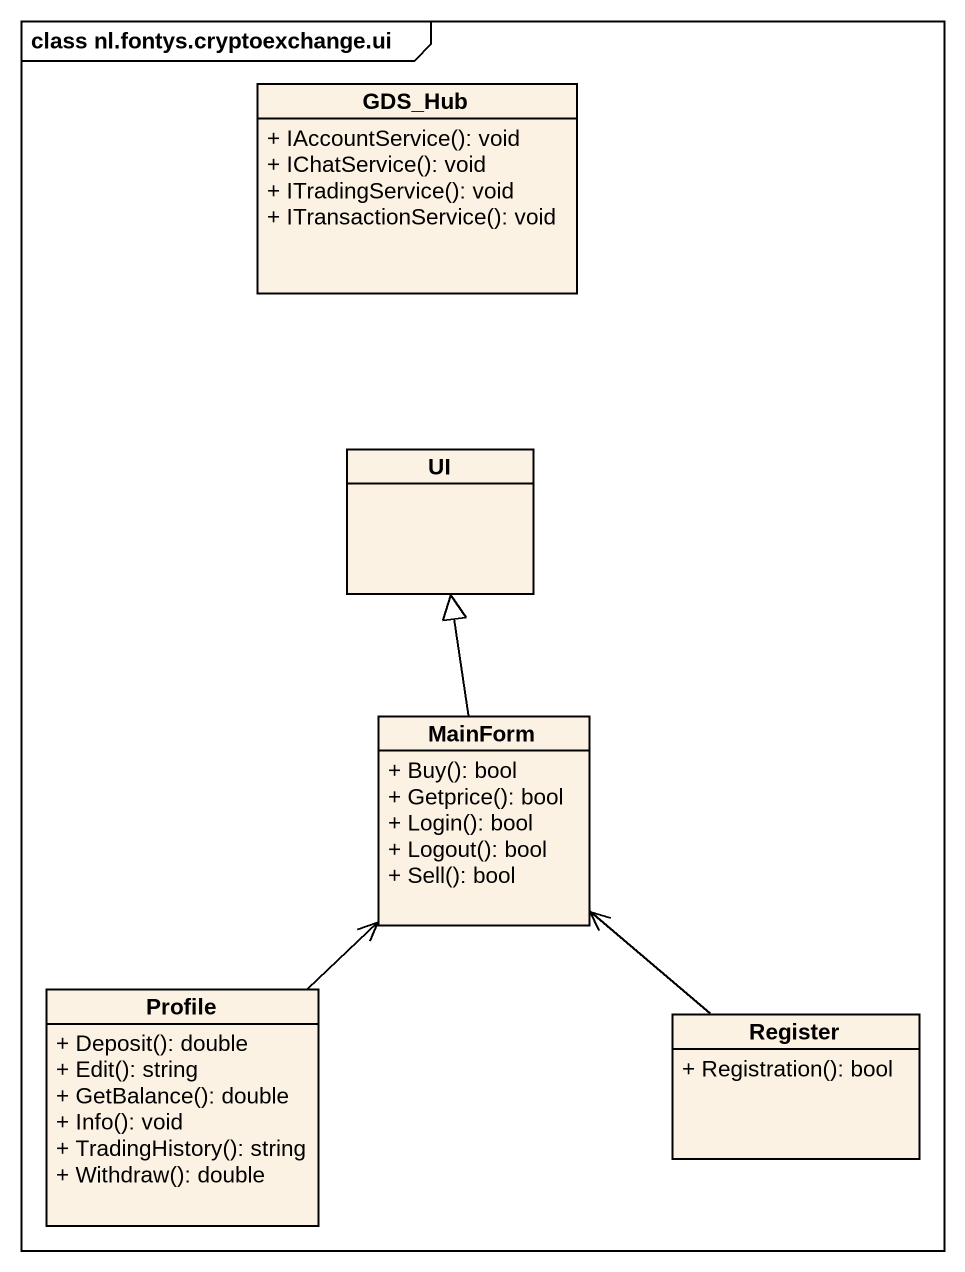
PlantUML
@startuml
mainframe class nl.fontys.cryptoexchange.ui
hide circle
hide empty members
skinparam classAttributeIconSize 0
class GDS_Hub {
  + IAccountService(): void
  + IChatService(): void
  + ITradingService(): void
  + ITransactionService(): void
}
class UI
class MainForm {
  + Buy(): bool
  + Getprice(): bool
  + Login(): bool
  + Logout(): bool
  + Sell(): bool
}
class Profile {
  + Deposit(): double
  + Edit(): string
  + GetBalance(): double
  + Info(): void
  + TradingHistory(): string
  + Withdraw(): double
}
class Register {
  + Registration(): bool
}
MainForm -up-|> UI
Profile -up-> MainForm
Register -up-> MainForm
@enduml
